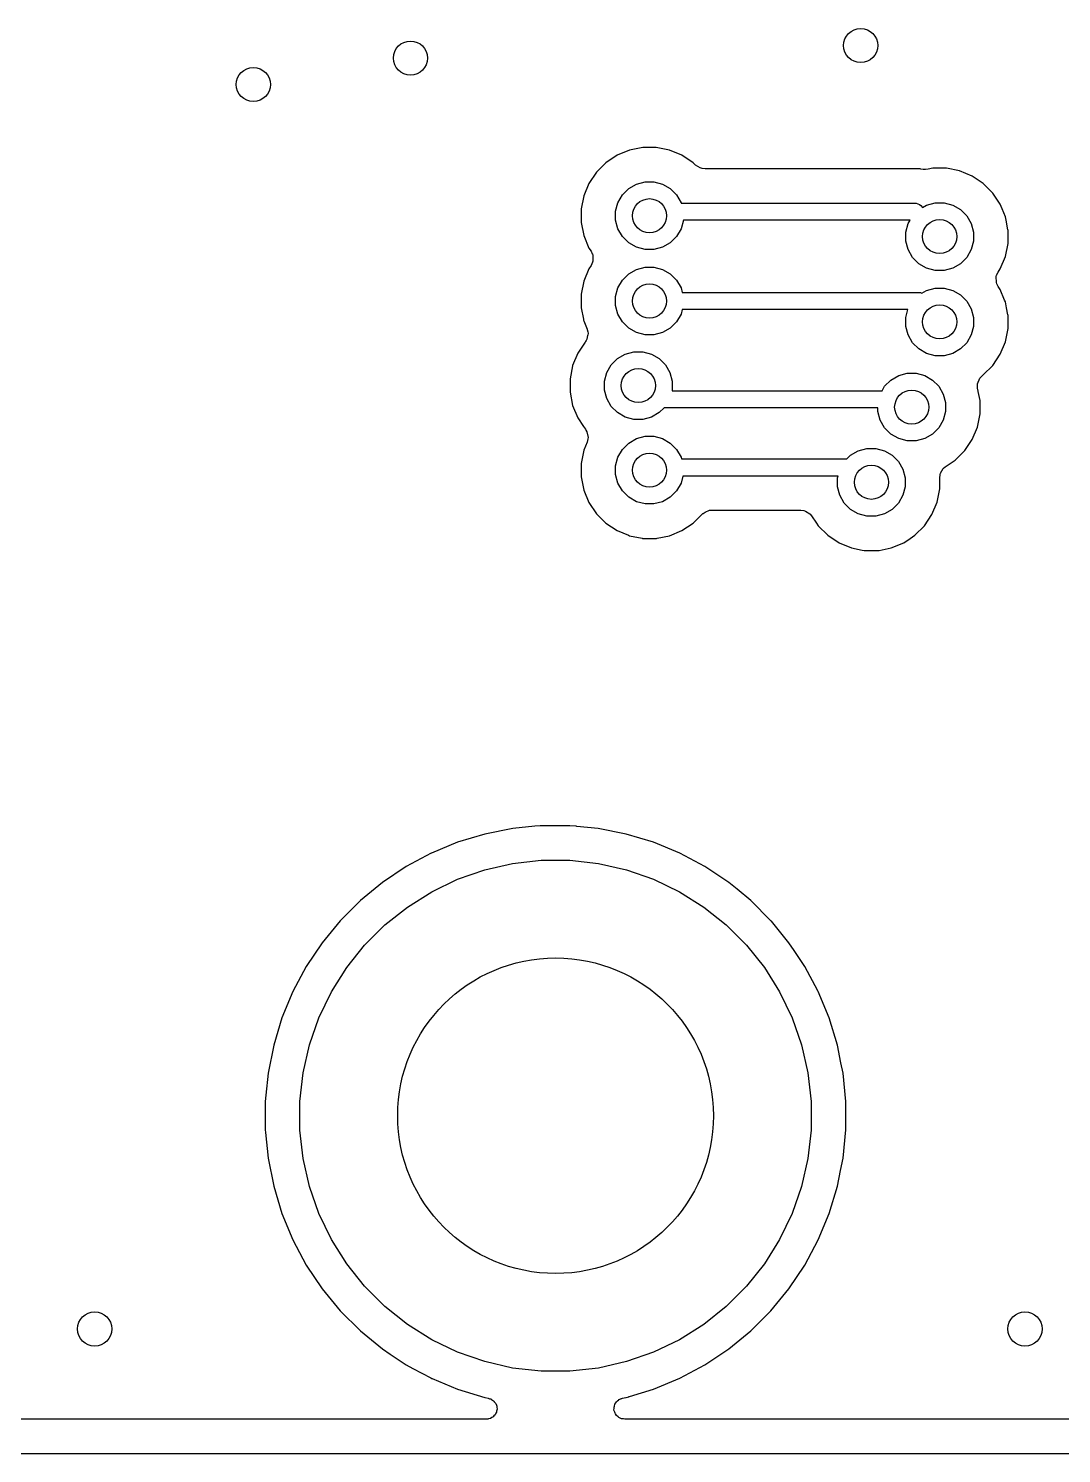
# Model space of a CAD drawing. Header units: inches. Extents: x 0.71 to 7.56, y -5.16 to -0.79.
# Drawn here: x 3.891 to 4.367, y -2.794 to -2.136 of the extents above; entities that cross this region are included whole.
import ezdxf

# ---------------------------------------------------------------- set-up
doc = ezdxf.new("R2010")
doc.units = ezdxf.units.IN
doc.header["$MEASUREMENT"] = 0
doc.layers.add('BLACK', color=250, linetype='CONTINUOUS')

msp = doc.modelspace()

# ---------------------------------------------------------------- linework, layer by layer
at = {"layer": 'BLACK', "linetype": 'CONTINUOUS'}
for p, q in [((4.16226, -2.19446), (4.15709, -2.1979)), ((4.16799, -2.19208), (4.16226, -2.19445)), ((4.16226, -2.19445), (4.16226, -2.19445)), ((4.16226, -2.19445), (4.16226, -2.19446)), ((4.17408, -2.19087), (4.16799, -2.19208)), ((4.16799, -2.19208), (4.16799, -2.19208)), ((4.18029, -2.19087), (4.17408, -2.19087)), ((4.17408, -2.19087), (4.17408, -2.19087)), ((4.17408, -2.19087), (4.17408, -2.19087)), ((4.18638, -2.19208), (4.18029, -2.19087)), ((4.18029, -2.19087), (4.18029, -2.19087)), ((4.18029, -2.19087), (4.18029, -2.19087)), ((4.19211, -2.19445), (4.18638, -2.19208)), ((4.18638, -2.19208), (4.18638, -2.19208)), ((4.19211, -2.19446), (4.19211, -2.19445)), ((4.19211, -2.19445), (4.19211, -2.19445)), ((4.19728, -2.1979), (4.19211, -2.19446)), ((4.15271, -2.20229), (4.14926, -2.20745)), ((4.15709, -2.1979), (4.15271, -2.20229)), ((4.15271, -2.20229), (4.15271, -2.20229)), ((4.15271, -2.20229), (4.15271, -2.20229)), ((4.15709, -2.1979), (4.15709, -2.1979)), ((4.15709, -2.1979), (4.15709, -2.1979)), ((4.19842, -2.19905), (4.19728, -2.1979)), ((4.19728, -2.1979), (4.19728, -2.1979)), ((4.20049, -2.20028), (4.19842, -2.19905)), ((4.20149, -2.20057), (4.20049, -2.20028)), ((4.20286, -2.20077), (4.20149, -2.20057)), ((4.30209, -2.20077), (4.20286, -2.20077)), ((4.20286, -2.20077), (4.20286, -2.20077)), ((4.20286, -2.20077), (4.20286, -2.20077)), ((4.30238, -2.20085), (4.30209, -2.20077)), ((4.30209, -2.20077), (4.30209, -2.20077)), ((4.30209, -2.20077), (4.30209, -2.20077)), ((4.30348, -2.20101), (4.30238, -2.20085)), ((4.30458, -2.20104), (4.30348, -2.20101)), ((4.30569, -2.20095), (4.30458, -2.20104)), ((4.30794, -2.20051), (4.30569, -2.20095)), ((4.31415, -2.20051), (4.30794, -2.20051)), ((4.30794, -2.20051), (4.30794, -2.20051)), ((4.30794, -2.20051), (4.30794, -2.20051)), ((4.32024, -2.20172), (4.31415, -2.20051)), ((4.31415, -2.20051), (4.31415, -2.20051)), ((4.31415, -2.20051), (4.31415, -2.20051)), ((4.32597, -2.20409), (4.32024, -2.20172)), ((4.32024, -2.20172), (4.32024, -2.20172)), ((4.14926, -2.20746), (4.14688, -2.21319)), ((4.14926, -2.20745), (4.14926, -2.20746)), ((4.14926, -2.20746), (4.14926, -2.20746)), ((4.16469, -2.2128), (4.1676, -2.20989)), ((4.1676, -2.20989), (4.17116, -2.20783)), ((4.17116, -2.20783), (4.17513, -2.20677)), ((4.17513, -2.20677), (4.17924, -2.20677)), ((4.17924, -2.20677), (4.18321, -2.20783)), ((4.18321, -2.20783), (4.18677, -2.20989)), ((4.18677, -2.20989), (4.18968, -2.2128)), ((4.33113, -2.20754), (4.32597, -2.20409)), ((4.32597, -2.20409), (4.32597, -2.20409)), ((4.32597, -2.20409), (4.32597, -2.20409)), ((4.32597, -2.20409), (4.32597, -2.20409)), ((4.32597, -2.20409), (4.32597, -2.20409)), ((4.33552, -2.21193), (4.33113, -2.20754)), ((4.33113, -2.20754), (4.33113, -2.20754)), ((4.33113, -2.20754), (4.33113, -2.20754)), ((4.14688, -2.21319), (4.14567, -2.21928)), ((4.14688, -2.21319), (4.14688, -2.21319)), ((4.16157, -2.22033), (4.16264, -2.21636)), ((4.16264, -2.21636), (4.16469, -2.2128)), ((4.18968, -2.2128), (4.19173, -2.21636)), ((4.19173, -2.21636), (4.19178, -2.21654)), ((4.19178, -2.21654), (4.29949, -2.21654)), ((4.29949, -2.21654), (4.30026, -2.21661)), ((4.30502, -2.21747), (4.30899, -2.21641)), ((4.30899, -2.21641), (4.3131, -2.21641)), ((4.3131, -2.21641), (4.31707, -2.21747)), ((4.33897, -2.21709), (4.33552, -2.21193)), ((4.33552, -2.21193), (4.33552, -2.21193)), ((4.33552, -2.21193), (4.33552, -2.21193)), ((4.14567, -2.21928), (4.14567, -2.21928)), ((4.14567, -2.21928), (4.14567, -2.22549)), ((4.16157, -2.22444), (4.16157, -2.22033)), ((4.30026, -2.21661), (4.30168, -2.2172)), ((4.30168, -2.2172), (4.30228, -2.21769)), ((4.30228, -2.21769), (4.30314, -2.21855)), ((4.30314, -2.21855), (4.30502, -2.21747)), ((4.31707, -2.21747), (4.32063, -2.21953)), ((4.32063, -2.21953), (4.32354, -2.22243)), ((4.32354, -2.22243), (4.32559, -2.22599)), ((4.33988, -2.21928), (4.33897, -2.21709)), ((4.33897, -2.21709), (4.33897, -2.21709)), ((4.34135, -2.22283), (4.33988, -2.21928)), ((4.34168, -2.2245), (4.34135, -2.22283)), ((4.14567, -2.22549), (4.14567, -2.22549)), ((4.14567, -2.22549), (4.14567, -2.22549)), ((4.14567, -2.22549), (4.14688, -2.23158)), ((4.16264, -2.22841), (4.16157, -2.22444)), ((4.16469, -2.23197), (4.16264, -2.22841)), ((4.19173, -2.22841), (4.18968, -2.23197)), ((4.1928, -2.22444), (4.19173, -2.22841)), ((4.29741, -2.22441), (4.1928, -2.22441)), ((4.1928, -2.22441), (4.1928, -2.22444)), ((4.29543, -2.22997), (4.29649, -2.22599)), ((4.29649, -2.22599), (4.29741, -2.22441)), ((4.32559, -2.22599), (4.32666, -2.22997)), ((4.34254, -2.22883), (4.34168, -2.2245)), ((4.34256, -2.22891), (4.34254, -2.22883)), ((4.34256, -2.22892), (4.34256, -2.22891)), ((4.34256, -2.23513), (4.34256, -2.22892)), ((4.34256, -2.22892), (4.34256, -2.22892)), ((4.14688, -2.23158), (4.14688, -2.23158)), ((4.14688, -2.23158), (4.14926, -2.23731)), ((4.1676, -2.23488), (4.16469, -2.23197)), ((4.17116, -2.23693), (4.1676, -2.23488)), ((4.18677, -2.23488), (4.18321, -2.23693)), ((4.18968, -2.23197), (4.18677, -2.23488)), ((4.29543, -2.23408), (4.29543, -2.22997)), ((4.29649, -2.23805), (4.29543, -2.23408)), ((4.32666, -2.23408), (4.32559, -2.23805)), ((4.32666, -2.22997), (4.32666, -2.23408)), ((4.34135, -2.24121), (4.34256, -2.23513)), ((4.14926, -2.23731), (4.14926, -2.23731)), ((4.14926, -2.23731), (4.14926, -2.23731)), ((4.14926, -2.23731), (4.15023, -2.23877)), ((4.15023, -2.23877), (4.1508, -2.23996)), ((4.1508, -2.23996), (4.15083, -2.24003)), ((4.15083, -2.24003), (4.15102, -2.24061)), ((4.15102, -2.24061), (4.15106, -2.24336)), ((4.17513, -2.238), (4.17116, -2.23693)), ((4.17924, -2.238), (4.17513, -2.238)), ((4.18321, -2.23693), (4.17924, -2.238)), ((4.29855, -2.24161), (4.29649, -2.23805)), ((4.30146, -2.24452), (4.29855, -2.24161)), ((4.32354, -2.24161), (4.32063, -2.24452)), ((4.32559, -2.23805), (4.32354, -2.24161)), ((4.33897, -2.24695), (4.34135, -2.24121)), ((4.14926, -2.24683), (4.14688, -2.25256)), ((4.15027, -2.2453), (4.14926, -2.24683)), ((4.14926, -2.24683), (4.14926, -2.24683)), ((4.15092, -2.24388), (4.15027, -2.2453)), ((4.15106, -2.24336), (4.15092, -2.24388)), ((4.16469, -2.25217), (4.1676, -2.24926)), ((4.1676, -2.24926), (4.17116, -2.2472)), ((4.17116, -2.2472), (4.17513, -2.24614)), ((4.17513, -2.24614), (4.17924, -2.24614)), ((4.17924, -2.24614), (4.18321, -2.2472)), ((4.18321, -2.2472), (4.18677, -2.24926)), ((4.18677, -2.24926), (4.18968, -2.25217)), ((4.30502, -2.24657), (4.30146, -2.24452)), ((4.30899, -2.24763), (4.30502, -2.24657)), ((4.3131, -2.24763), (4.30899, -2.24763)), ((4.31707, -2.24657), (4.3131, -2.24763)), ((4.32063, -2.24452), (4.31707, -2.24657)), ((4.33731, -2.24989), (4.33795, -2.24847)), ((4.33795, -2.24847), (4.33897, -2.24695)), ((4.14688, -2.25256), (4.14567, -2.25865)), ((4.14688, -2.25256), (4.14688, -2.25256)), ((4.16157, -2.2597), (4.16264, -2.25573)), ((4.16264, -2.25573), (4.16469, -2.25217)), ((4.18968, -2.25217), (4.19173, -2.25573)), ((4.19173, -2.25573), (4.19229, -2.25782)), ((4.30502, -2.25684), (4.30899, -2.25578)), ((4.30899, -2.25578), (4.3131, -2.25578)), ((4.3131, -2.25578), (4.31707, -2.25684)), ((4.33716, -2.25041), (4.33731, -2.24989)), ((4.33721, -2.25316), (4.33716, -2.25041)), ((4.3374, -2.25375), (4.33721, -2.25316)), ((4.338, -2.255), (4.3374, -2.25375)), ((4.33897, -2.25646), (4.338, -2.255)), ((4.14567, -2.25865), (4.14567, -2.26486)), ((4.16157, -2.26381), (4.16157, -2.2597)), ((4.19229, -2.25782), (4.30141, -2.25782)), ((4.30141, -2.25782), (4.30217, -2.25789)), ((4.30217, -2.25789), (4.30277, -2.25814)), ((4.30277, -2.25814), (4.30502, -2.25684)), ((4.31707, -2.25684), (4.32063, -2.2589)), ((4.32063, -2.2589), (4.32354, -2.2618)), ((4.32354, -2.2618), (4.32559, -2.26537)), ((4.34097, -2.26129), (4.33897, -2.25646)), ((4.33897, -2.25646), (4.33897, -2.25646)), ((4.33897, -2.25646), (4.33897, -2.25646)), ((4.34135, -2.2622), (4.34097, -2.26129)), ((4.34188, -2.26486), (4.34135, -2.2622)), ((4.14567, -2.26486), (4.14672, -2.27014)), ((4.16264, -2.26778), (4.16157, -2.26381)), ((4.16469, -2.27134), (4.16264, -2.26778)), ((4.19173, -2.26778), (4.18968, -2.27134)), ((4.19229, -2.26569), (4.19173, -2.26778)), ((4.29641, -2.26569), (4.19229, -2.26569)), ((4.29543, -2.26934), (4.29641, -2.26569)), ((4.32559, -2.26537), (4.32666, -2.26934)), ((4.34252, -2.2681), (4.34188, -2.26486)), ((4.34254, -2.2682), (4.34252, -2.2681)), ((4.34256, -2.26828), (4.34254, -2.2682)), ((4.34256, -2.26829), (4.34256, -2.26828)), ((4.34256, -2.2745), (4.34256, -2.26829)), ((4.34256, -2.26829), (4.34256, -2.26829)), ((4.14672, -2.27014), (4.1468, -2.27054)), ((4.1468, -2.27054), (4.14688, -2.27095)), ((4.14688, -2.27095), (4.14784, -2.27326)), ((4.14784, -2.27326), (4.14845, -2.27474)), ((4.14845, -2.27474), (4.14848, -2.27481)), ((4.14848, -2.27481), (4.14849, -2.27493)), ((4.14849, -2.27493), (4.14876, -2.27601)), ((4.1676, -2.27425), (4.16469, -2.27134)), ((4.17116, -2.2763), (4.1676, -2.27425)), ((4.18677, -2.27425), (4.18321, -2.2763)), ((4.18968, -2.27134), (4.18677, -2.27425)), ((4.29543, -2.27345), (4.29543, -2.26934)), ((4.29649, -2.27742), (4.29543, -2.27345)), ((4.32666, -2.27345), (4.32559, -2.27742)), ((4.32666, -2.26934), (4.32666, -2.27345)), ((4.34135, -2.28058), (4.34256, -2.2745)), ((4.14757, -2.2807), (4.14412, -2.28586)), ((4.1477, -2.2805), (4.14757, -2.2807)), ((4.14804, -2.27993), (4.14768, -2.28048)), ((4.14768, -2.28048), (4.1477, -2.2805)), ((4.14834, -2.27933), (4.14804, -2.27993)), ((4.14865, -2.27762), (4.14834, -2.27933)), ((4.14868, -2.27756), (4.14865, -2.27762)), ((4.14883, -2.27662), (4.14868, -2.27747)), ((4.14868, -2.27747), (4.14868, -2.27756)), ((4.14876, -2.27601), (4.14883, -2.27662)), ((4.17513, -2.27737), (4.17116, -2.2763)), ((4.17924, -2.27737), (4.17513, -2.27737)), ((4.18321, -2.2763), (4.17924, -2.27737)), ((4.29855, -2.28098), (4.29649, -2.27742)), ((4.30146, -2.28389), (4.29855, -2.28098)), ((4.32354, -2.28098), (4.32063, -2.28389)), ((4.32559, -2.27742), (4.32354, -2.28098)), ((4.33897, -2.28632), (4.34135, -2.28058)), ((4.14412, -2.28586), (4.14174, -2.29159)), ((4.14412, -2.28586), (4.14412, -2.28586)), ((4.14412, -2.28586), (4.14412, -2.28586)), ((4.15955, -2.2912), (4.16246, -2.28829)), ((4.16246, -2.28829), (4.16602, -2.28624)), ((4.16602, -2.28624), (4.16999, -2.28517)), ((4.16999, -2.28517), (4.1741, -2.28517)), ((4.1741, -2.28517), (4.17807, -2.28624)), ((4.17807, -2.28624), (4.18163, -2.28829)), ((4.18163, -2.28829), (4.18454, -2.2912)), ((4.30502, -2.28594), (4.30146, -2.28389)), ((4.30899, -2.287), (4.30502, -2.28594)), ((4.3131, -2.287), (4.30899, -2.287)), ((4.31707, -2.28594), (4.3131, -2.287)), ((4.32063, -2.28389), (4.31707, -2.28594)), ((4.33552, -2.29148), (4.33897, -2.28632)), ((4.14174, -2.2916), (4.14053, -2.29768)), ((4.14174, -2.29159), (4.14174, -2.2916)), ((4.15643, -2.29873), (4.1575, -2.29476)), ((4.1575, -2.29476), (4.15955, -2.2912)), ((4.18454, -2.2912), (4.1866, -2.29476)), ((4.1866, -2.29476), (4.18766, -2.29873)), ((4.29213, -2.29617), (4.2961, -2.29511)), ((4.2961, -2.29511), (4.30021, -2.29511)), ((4.30021, -2.29511), (4.30418, -2.29617)), ((4.33113, -2.29587), (4.33552, -2.29148)), ((4.14053, -2.29768), (4.14053, -2.29768)), ((4.14053, -2.29768), (4.14053, -2.30389)), ((4.15643, -2.30284), (4.15643, -2.29873)), ((4.18766, -2.29873), (4.18766, -2.30284)), ((4.2845, -2.30315), (4.28566, -2.30113)), ((4.28566, -2.30113), (4.28857, -2.29823)), ((4.28857, -2.29823), (4.29213, -2.29617)), ((4.30418, -2.29617), (4.30774, -2.29823)), ((4.30774, -2.29823), (4.31065, -2.30113)), ((4.31065, -2.30113), (4.3127, -2.30469)), ((4.32848, -2.30061), (4.32853, -2.3)), ((4.32855, -2.302), (4.32848, -2.30061)), ((4.32853, -2.3), (4.32954, -2.29744)), ((4.32881, -2.30332), (4.32855, -2.302)), ((4.32954, -2.29744), (4.32987, -2.29702)), ((4.32987, -2.29702), (4.33101, -2.29595)), ((4.33101, -2.29595), (4.33113, -2.29587)), ((4.14053, -2.30389), (4.14053, -2.30389)), ((4.14053, -2.30389), (4.14053, -2.30389)), ((4.14053, -2.30389), (4.14174, -2.30998)), ((4.1575, -2.30681), (4.15643, -2.30284)), ((4.15955, -2.31037), (4.1575, -2.30681)), ((4.18766, -2.30284), (4.18758, -2.30315)), ((4.18758, -2.30315), (4.2845, -2.30315)), ((4.3127, -2.30469), (4.31377, -2.30867)), ((4.32886, -2.30357), (4.32881, -2.30332)), ((4.32967, -2.30762), (4.32886, -2.30357)), ((4.32967, -2.31382), (4.32967, -2.30762)), ((4.32967, -2.30762), (4.32967, -2.30762)), ((4.32967, -2.30762), (4.32967, -2.30762)), ((4.14174, -2.30998), (4.14174, -2.30998)), ((4.14174, -2.30998), (4.14412, -2.31572)), ((4.16246, -2.31328), (4.15955, -2.31037)), ((4.16602, -2.31534), (4.16246, -2.31328)), ((4.18163, -2.31328), (4.17807, -2.31534)), ((4.18389, -2.31102), (4.18163, -2.31328)), ((4.28254, -2.31102), (4.18389, -2.31102)), ((4.28254, -2.31278), (4.28254, -2.31102)), ((4.2836, -2.31675), (4.28254, -2.31278)), ((4.31377, -2.31278), (4.3127, -2.31675)), ((4.31377, -2.30867), (4.31377, -2.31278)), ((4.32846, -2.31991), (4.32967, -2.31382)), ((4.14412, -2.31572), (4.14412, -2.31572)), ((4.14412, -2.31572), (4.14412, -2.31572)), ((4.14412, -2.31572), (4.14678, -2.3197)), ((4.14678, -2.3197), (4.1476, -2.32093)), ((4.1476, -2.32093), (4.14783, -2.32131)), ((4.14783, -2.32131), (4.14826, -2.3221)), ((4.16999, -2.3164), (4.16602, -2.31534)), ((4.1741, -2.3164), (4.16999, -2.3164)), ((4.17807, -2.31534), (4.1741, -2.3164)), ((4.28566, -2.32031), (4.2836, -2.31675)), ((4.28857, -2.32321), (4.28566, -2.32031)), ((4.31065, -2.32031), (4.30774, -2.32321)), ((4.3127, -2.31675), (4.31065, -2.32031)), ((4.32608, -2.32565), (4.32846, -2.31991)), ((4.14845, -2.32684), (4.14688, -2.33063)), ((4.14826, -2.3221), (4.14885, -2.32479)), ((4.14881, -2.32532), (4.14845, -2.32684)), ((4.14885, -2.32479), (4.14881, -2.32532)), ((4.16469, -2.33023), (4.1676, -2.32733)), ((4.1676, -2.32733), (4.17116, -2.32527)), ((4.17116, -2.32527), (4.17513, -2.32421)), ((4.17513, -2.32421), (4.17924, -2.32421)), ((4.17924, -2.32421), (4.18321, -2.32527)), ((4.18321, -2.32527), (4.18677, -2.32733)), ((4.18677, -2.32733), (4.18968, -2.33023)), ((4.29213, -2.32527), (4.28857, -2.32321)), ((4.2961, -2.32633), (4.29213, -2.32527)), ((4.30021, -2.32633), (4.2961, -2.32633)), ((4.30418, -2.32527), (4.30021, -2.32633)), ((4.30774, -2.32321), (4.30418, -2.32527)), ((4.32263, -2.33081), (4.32608, -2.32565)), ((4.14688, -2.33063), (4.14567, -2.33672)), ((4.14688, -2.33063), (4.14688, -2.33063)), ((4.16157, -2.33777), (4.16264, -2.33379)), ((4.16264, -2.33379), (4.16469, -2.33023)), ((4.18968, -2.33023), (4.19173, -2.33379)), ((4.19173, -2.33379), (4.19196, -2.33465)), ((4.19196, -2.33465), (4.26824, -2.33465)), ((4.26824, -2.33465), (4.26996, -2.33292)), ((4.26996, -2.33292), (4.27352, -2.33087)), ((4.27352, -2.33087), (4.27749, -2.3298)), ((4.27749, -2.3298), (4.2816, -2.3298)), ((4.2816, -2.3298), (4.28557, -2.33087)), ((4.28557, -2.33087), (4.28913, -2.33292)), ((4.28913, -2.33292), (4.29204, -2.33583)), ((4.31824, -2.3352), (4.32263, -2.33081)), ((4.14567, -2.33672), (4.14567, -2.33672)), ((4.14567, -2.33672), (4.14567, -2.34293)), ((4.16157, -2.34188), (4.16157, -2.33777)), ((4.29204, -2.33583), (4.2941, -2.33939)), ((4.2941, -2.33939), (4.29516, -2.34336)), ((4.31131, -2.34177), (4.31149, -2.34114)), ((4.31149, -2.34114), (4.31269, -2.3391)), ((4.31269, -2.3391), (4.31288, -2.33891)), ((4.31288, -2.33891), (4.31365, -2.33827)), ((4.31365, -2.33827), (4.31641, -2.33643)), ((4.31641, -2.33643), (4.31824, -2.3352)), ((4.14567, -2.34293), (4.14567, -2.34293)), ((4.14567, -2.34293), (4.14567, -2.34293)), ((4.14567, -2.34293), (4.14688, -2.34901)), ((4.16264, -2.34585), (4.16157, -2.34188)), ((4.16469, -2.34941), (4.16264, -2.34585)), ((4.19173, -2.34585), (4.18968, -2.34941)), ((4.19263, -2.34252), (4.19173, -2.34585)), ((4.26416, -2.34252), (4.19263, -2.34252)), ((4.26393, -2.34336), (4.26416, -2.34252)), ((4.26393, -2.34747), (4.26393, -2.34336)), ((4.265, -2.35144), (4.26393, -2.34747)), ((4.29516, -2.34747), (4.2941, -2.35144)), ((4.29516, -2.34336), (4.29516, -2.34747)), ((4.31106, -2.34331), (4.31126, -2.34193)), ((4.31106, -2.34852), (4.31106, -2.34331)), ((4.31126, -2.34193), (4.31131, -2.34177)), ((4.14688, -2.34901), (4.14688, -2.34901)), ((4.14688, -2.34901), (4.14926, -2.35475)), ((4.1676, -2.35231), (4.16469, -2.34941)), ((4.17116, -2.35437), (4.1676, -2.35231)), ((4.17513, -2.35543), (4.17116, -2.35437)), ((4.18321, -2.35437), (4.17924, -2.35543)), ((4.18677, -2.35231), (4.18321, -2.35437)), ((4.18968, -2.34941), (4.18677, -2.35231)), ((4.26705, -2.355), (4.265, -2.35144)), ((4.2941, -2.35144), (4.29204, -2.355)), ((4.30748, -2.36035), (4.30985, -2.35461)), ((4.30985, -2.35461), (4.31106, -2.34852)), ((4.14926, -2.35475), (4.14926, -2.35475)), ((4.14926, -2.35475), (4.14926, -2.35475)), ((4.14926, -2.35475), (4.15271, -2.35991)), ((4.15271, -2.35991), (4.15271, -2.35991)), ((4.15271, -2.35991), (4.15271, -2.35991)), ((4.15271, -2.35991), (4.15709, -2.3643)), ((4.17924, -2.35543), (4.17513, -2.35543)), ((4.19837, -2.3632), (4.20112, -2.36046)), ((4.20112, -2.36046), (4.20182, -2.35987)), ((4.20182, -2.35987), (4.20191, -2.35982)), ((4.20191, -2.35982), (4.2029, -2.35914)), ((4.20191, -2.35982), (4.20191, -2.35982)), ((4.2029, -2.35914), (4.20489, -2.35835)), ((4.20489, -2.35835), (4.2049, -2.35835)), ((4.2049, -2.35835), (4.20493, -2.35835)), ((4.20493, -2.35835), (4.20569, -2.35829)), ((4.20569, -2.35829), (4.24693, -2.35829)), ((4.24693, -2.35829), (4.24831, -2.35849)), ((4.24831, -2.35849), (4.24844, -2.35852)), ((4.24844, -2.35852), (4.2491, -2.35872)), ((4.2491, -2.35872), (4.25115, -2.35992)), ((4.25115, -2.35992), (4.25133, -2.3601)), ((4.25133, -2.3601), (4.25197, -2.36088)), ((4.25197, -2.36088), (4.25426, -2.3643)), ((4.26996, -2.35791), (4.26705, -2.355)), ((4.27352, -2.35997), (4.26996, -2.35791)), ((4.27749, -2.36103), (4.27352, -2.35997)), ((4.2816, -2.36103), (4.27749, -2.36103)), ((4.28557, -2.35997), (4.2816, -2.36103)), ((4.28913, -2.35791), (4.28557, -2.35997)), ((4.29204, -2.355), (4.28913, -2.35791)), ((4.30403, -2.36551), (4.30748, -2.36035)), ((4.15709, -2.3643), (4.15709, -2.3643)), ((4.15709, -2.3643), (4.15709, -2.3643)), ((4.15709, -2.3643), (4.16226, -2.36775)), ((4.16226, -2.36775), (4.16226, -2.36775)), ((4.16226, -2.36775), (4.16744, -2.3699)), ((4.18638, -2.37013), (4.19211, -2.36775)), ((4.19211, -2.36775), (4.19728, -2.3643)), ((4.19728, -2.3643), (4.19837, -2.3632)), ((4.25426, -2.3643), (4.25507, -2.36551)), ((4.25507, -2.36551), (4.25507, -2.36551)), ((4.25507, -2.36551), (4.25946, -2.3699)), ((4.29964, -2.3699), (4.30403, -2.36551)), ((4.30403, -2.36551), (4.30403, -2.36551)), ((4.16744, -2.3699), (4.16799, -2.37013)), ((4.16799, -2.37013), (4.17385, -2.37129)), ((4.17385, -2.37129), (4.17391, -2.37131)), ((4.17391, -2.37131), (4.17393, -2.37131)), ((4.17393, -2.37131), (4.17408, -2.37134)), ((4.17408, -2.37134), (4.18029, -2.37134)), ((4.18029, -2.37134), (4.18045, -2.37134)), ((4.18045, -2.37134), (4.18076, -2.37124)), ((4.18076, -2.37124), (4.18638, -2.37013)), ((4.25946, -2.3699), (4.25946, -2.3699)), ((4.25946, -2.3699), (4.25946, -2.3699)), ((4.25946, -2.3699), (4.25946, -2.3699)), ((4.25946, -2.3699), (4.26462, -2.37335)), ((4.26462, -2.37335), (4.26462, -2.37335)), ((4.26462, -2.37335), (4.27035, -2.37572)), ((4.28874, -2.37572), (4.29448, -2.37335)), ((4.29448, -2.37335), (4.29748, -2.37134)), ((4.29748, -2.37134), (4.29964, -2.3699)), ((4.29964, -2.3699), (4.29964, -2.3699)), ((4.27035, -2.37572), (4.27035, -2.37572)), ((4.27035, -2.37572), (4.27525, -2.3767)), ((4.27525, -2.3767), (4.27525, -2.3767)), ((4.27525, -2.3767), (4.27614, -2.37687)), ((4.27614, -2.37687), (4.27625, -2.3769)), ((4.27625, -2.3769), (4.27644, -2.37693)), ((4.27644, -2.37693), (4.28265, -2.37693)), ((4.28265, -2.37693), (4.28281, -2.37693)), ((4.28281, -2.37693), (4.28312, -2.37684)), ((4.28312, -2.37684), (4.28874, -2.37572)), ((4.11419, -2.50521), (4.10129, -2.50777)), ((4.12433, -2.50421), (4.11419, -2.50521)), ((4.11419, -2.50521), (4.11419, -2.50521)), ((4.11419, -2.50521), (4.11419, -2.50521)), ((4.12683, -2.50396), (4.12433, -2.50421)), ((4.12433, -2.50421), (4.12433, -2.50421)), ((4.12728, -2.50392), (4.12683, -2.50396)), ((4.14044, -2.50392), (4.12728, -2.50392)), ((4.12728, -2.50392), (4.12728, -2.50392)), ((4.14339, -2.50421), (4.14044, -2.50392)), ((4.14044, -2.50392), (4.14044, -2.50392)), ((4.14363, -2.50423), (4.14339, -2.50421)), ((4.15353, -2.50521), (4.14363, -2.50423)), ((4.16643, -2.50777), (4.15353, -2.50521)), ((4.15353, -2.50521), (4.15353, -2.50521)), ((4.15353, -2.50521), (4.15353, -2.50521)), ((4.0887, -2.51159), (4.07658, -2.51661)), ((4.10129, -2.50777), (4.0887, -2.51159)), ((4.10129, -2.50777), (4.10129, -2.50777)), ((4.17902, -2.51159), (4.16643, -2.50777)), ((4.16643, -2.50777), (4.16643, -2.50777)), ((4.19114, -2.51661), (4.17902, -2.51159)), ((4.07655, -2.51663), (4.06495, -2.52283)), ((4.07658, -2.51661), (4.07655, -2.51662)), ((4.07655, -2.51662), (4.07655, -2.51663)), ((4.19116, -2.51662), (4.19114, -2.51661)), ((4.19117, -2.51663), (4.19116, -2.51662)), ((4.20277, -2.52283), (4.19117, -2.51663)), ((4.19117, -2.51663), (4.19117, -2.51663)), ((4.19117, -2.51663), (4.19117, -2.51663)), ((4.19117, -2.51663), (4.19117, -2.51663)), ((4.06495, -2.52283), (4.05401, -2.53013)), ((4.06495, -2.52283), (4.06495, -2.52283)), ((4.06495, -2.52283), (4.06495, -2.52283)), ((4.08866, -2.52868), (4.10116, -2.5243)), ((4.10116, -2.5243), (4.11407, -2.52135)), ((4.11407, -2.52135), (4.12724, -2.51987)), ((4.12724, -2.51987), (4.14048, -2.51987)), ((4.14048, -2.51987), (4.15364, -2.52135)), ((4.15364, -2.52135), (4.16656, -2.5243)), ((4.16656, -2.5243), (4.17906, -2.52868)), ((4.21371, -2.53013), (4.20277, -2.52283)), ((4.20277, -2.52283), (4.20277, -2.52283)), ((4.20277, -2.52283), (4.20277, -2.52283)), ((4.20277, -2.52283), (4.20277, -2.52283)), ((4.20277, -2.52283), (4.20277, -2.52283)), ((4.20277, -2.52283), (4.20277, -2.52283)), ((4.20277, -2.52283), (4.20277, -2.52283)), ((4.05401, -2.53013), (4.04384, -2.53848)), ((4.05401, -2.53013), (4.05401, -2.53013)), ((4.05401, -2.53013), (4.05401, -2.53013)), ((4.07673, -2.53442), (4.08866, -2.52868)), ((4.17906, -2.52868), (4.19099, -2.53442)), ((4.21372, -2.53014), (4.21371, -2.53013)), ((4.21371, -2.53013), (4.21371, -2.53013)), ((4.21376, -2.53018), (4.21372, -2.53014)), ((4.21756, -2.5333), (4.21376, -2.53018)), ((4.04384, -2.53848), (4.03454, -2.54778)), ((4.06551, -2.54147), (4.07673, -2.53442)), ((4.19099, -2.53442), (4.20221, -2.54147)), ((4.22387, -2.53848), (4.21756, -2.5333)), ((4.23317, -2.54778), (4.22387, -2.53848)), ((4.05516, -2.54973), (4.06551, -2.54147)), ((4.20221, -2.54147), (4.21256, -2.54973)), ((4.03454, -2.54778), (4.0262, -2.55795)), ((4.04579, -2.55909), (4.05516, -2.54973)), ((4.21256, -2.54973), (4.22193, -2.55909)), ((4.23319, -2.5478), (4.23317, -2.54778)), ((4.23341, -2.54806), (4.23319, -2.5478)), ((4.23319, -2.5478), (4.23319, -2.5478)), ((4.24152, -2.55795), (4.23341, -2.54806)), ((4.0262, -2.55795), (4.01889, -2.56889)), ((4.0262, -2.55795), (4.0262, -2.55795)), ((4.0262, -2.55795), (4.0262, -2.55795)), ((4.24387, -2.56146), (4.24152, -2.55795)), ((4.03753, -2.56945), (4.04579, -2.55909)), ((4.22193, -2.55909), (4.23018, -2.56945)), ((4.24883, -2.56889), (4.24387, -2.56146)), ((4.01889, -2.56889), (4.01269, -2.58049)), ((4.01889, -2.56889), (4.01889, -2.56889)), ((4.01889, -2.56889), (4.01889, -2.56889)), ((4.03049, -2.58066), (4.03753, -2.56945)), ((4.23018, -2.56945), (4.23723, -2.58066)), ((4.24884, -2.56891), (4.24883, -2.56889)), ((4.24886, -2.56894), (4.24884, -2.56891)), ((4.25485, -2.58015), (4.24886, -2.56894)), ((4.01268, -2.58051), (4.00765, -2.59264)), ((4.01269, -2.58049), (4.01268, -2.58051)), ((4.01269, -2.58049), (4.01269, -2.58049)), ((4.02474, -2.5926), (4.03049, -2.58066)), ((4.23723, -2.58066), (4.24298, -2.5926)), ((4.25503, -2.58049), (4.25485, -2.58015)), ((4.26006, -2.59264), (4.25503, -2.58049)), ((4.00765, -2.59264), (4.00384, -2.60523)), ((4.02036, -2.6051), (4.02474, -2.5926)), ((4.24298, -2.5926), (4.24735, -2.6051)), ((4.26388, -2.60523), (4.26006, -2.59264)), ((4.00384, -2.60523), (4.00127, -2.61813)), ((4.00384, -2.60523), (4.00384, -2.60523)), ((4.01742, -2.61801), (4.02036, -2.6051)), ((4.24735, -2.6051), (4.2503, -2.61801)), ((4.26389, -2.60525), (4.26388, -2.60523)), ((4.26388, -2.60523), (4.26388, -2.60523)), ((4.26388, -2.60523), (4.26388, -2.60523)), ((4.26388, -2.60523), (4.26388, -2.60523)), ((4.26388, -2.60523), (4.26388, -2.60523)), ((4.2639, -2.6053), (4.26389, -2.60525)), ((4.26549, -2.61332), (4.2639, -2.6053)), ((4.26645, -2.61813), (4.26549, -2.61332)), ((4.00127, -2.61813), (4.00027, -2.62827)), ((4.00127, -2.61813), (4.00127, -2.61813)), ((4.00127, -2.61813), (4.00127, -2.61813)), ((4.01593, -2.63117), (4.01742, -2.61801)), ((4.2503, -2.61801), (4.25178, -2.63117)), ((4.26774, -2.63122), (4.26645, -2.61813)), ((4.00027, -2.62827), (3.99998, -2.63122)), ((3.99998, -2.63122), (3.99998, -2.64437)), ((4.01593, -2.64442), (4.01593, -2.63117)), ((4.25178, -2.63117), (4.25178, -2.64442)), ((4.26774, -2.64437), (4.26774, -2.63122)), ((3.99998, -2.64437), (4.0001, -2.64557)), ((4.0001, -2.64557), (4.00127, -2.65746)), ((4.01742, -2.65758), (4.01593, -2.64442)), ((4.25178, -2.64442), (4.2503, -2.65758)), ((4.26645, -2.65746), (4.26774, -2.64437)), ((4.00127, -2.65746), (4.00127, -2.65746)), ((4.00127, -2.65746), (4.00127, -2.65746)), ((4.00127, -2.65746), (4.00384, -2.67036)), ((4.02036, -2.67049), (4.01742, -2.65758)), ((4.2503, -2.65758), (4.24735, -2.67049)), ((4.26388, -2.67036), (4.26534, -2.66304)), ((4.26534, -2.66304), (4.26645, -2.65746)), ((4.00384, -2.67036), (4.00384, -2.67036)), ((4.00384, -2.67036), (4.00765, -2.68295)), ((4.26006, -2.68295), (4.26388, -2.67036)), ((4.26388, -2.67036), (4.26388, -2.67036)), ((4.26388, -2.67036), (4.26388, -2.67036)), ((4.02474, -2.68299), (4.02036, -2.67049)), ((4.24735, -2.67049), (4.24298, -2.68299)), ((4.00765, -2.68295), (4.01268, -2.69508)), ((4.03049, -2.69493), (4.02474, -2.68299)), ((4.24298, -2.68299), (4.23723, -2.69493)), ((4.25503, -2.6951), (4.26006, -2.68295)), ((4.01268, -2.69508), (4.01269, -2.6951)), ((4.01269, -2.6951), (4.01269, -2.6951)), ((4.01269, -2.6951), (4.01269, -2.6951)), ((4.01269, -2.6951), (4.01269, -2.6951)), ((4.01269, -2.6951), (4.01889, -2.7067)), ((4.03753, -2.70614), (4.03049, -2.69493)), ((4.23723, -2.69493), (4.23018, -2.70614)), ((4.24883, -2.70671), (4.25503, -2.6951)), ((4.01889, -2.7067), (4.01889, -2.70671)), ((4.01889, -2.70671), (4.0262, -2.71764)), ((4.04579, -2.7165), (4.03753, -2.70614)), ((4.23018, -2.70614), (4.22193, -2.7165)), ((4.24152, -2.71764), (4.24883, -2.70671)), ((4.0262, -2.71764), (4.0262, -2.71764)), ((4.0262, -2.71764), (4.0262, -2.71764)), ((4.0262, -2.71764), (4.0262, -2.71764)), ((4.0262, -2.71764), (4.03454, -2.72781)), ((4.05516, -2.72586), (4.04579, -2.7165)), ((4.22193, -2.7165), (4.21256, -2.72586)), ((4.23317, -2.72781), (4.24152, -2.71764)), ((4.03454, -2.72781), (4.04384, -2.73711)), ((4.06551, -2.73412), (4.05516, -2.72586)), ((4.21256, -2.72586), (4.20221, -2.73412)), ((4.22387, -2.73711), (4.23317, -2.72781)), ((4.07673, -2.74117), (4.06551, -2.73412)), ((4.20221, -2.73412), (4.19099, -2.74117)), ((4.04384, -2.73711), (4.04385, -2.73711)), ((4.04385, -2.73711), (4.04387, -2.73713)), ((4.04387, -2.73713), (4.05401, -2.74546)), ((4.08866, -2.74691), (4.07673, -2.74117)), ((4.19099, -2.74117), (4.17906, -2.74691)), ((4.21371, -2.74546), (4.22387, -2.73711)), ((4.05401, -2.74546), (4.05757, -2.74784)), ((4.05757, -2.74784), (4.06495, -2.75276)), ((4.10116, -2.75129), (4.08866, -2.74691)), ((4.17906, -2.74691), (4.16656, -2.75129)), ((4.20277, -2.75276), (4.21371, -2.74546)), ((4.06495, -2.75276), (4.06497, -2.75278)), ((4.06497, -2.75278), (4.06501, -2.7528)), ((4.06501, -2.7528), (4.06801, -2.7544)), ((4.06801, -2.7544), (4.07634, -2.75885)), ((4.11407, -2.75424), (4.10116, -2.75129)), ((4.12724, -2.75572), (4.11407, -2.75424)), ((4.14048, -2.75572), (4.12724, -2.75572)), ((4.15364, -2.75424), (4.14048, -2.75572)), ((4.16656, -2.75129), (4.15364, -2.75424)), ((4.19117, -2.75897), (4.20277, -2.75276)), ((4.07634, -2.75885), (4.07638, -2.75888)), ((4.07638, -2.75888), (4.07655, -2.75897)), ((4.07655, -2.75897), (4.07669, -2.75904)), ((4.07669, -2.75904), (4.07688, -2.7591)), ((4.07688, -2.7591), (4.0887, -2.764)), ((4.17901, -2.764), (4.19117, -2.75897)), ((4.0887, -2.764), (4.10129, -2.76782)), ((4.10129, -2.76782), (4.10129, -2.76782)), ((4.10129, -2.76782), (4.10129, -2.76782)), ((4.10129, -2.76782), (4.10129, -2.76782)), ((4.10129, -2.76782), (4.10129, -2.76782)), ((4.10129, -2.76782), (4.10129, -2.76782)), ((4.10129, -2.76782), (4.10131, -2.76782)), ((4.10131, -2.76782), (4.10136, -2.76783)), ((4.10136, -2.76783), (4.10284, -2.76813)), ((4.10284, -2.76813), (4.10344, -2.76843)), ((4.10344, -2.76843), (4.10405, -2.76854)), ((4.10405, -2.76854), (4.10415, -2.76859)), ((4.10415, -2.76859), (4.10436, -2.7687)), ((4.10436, -2.7687), (4.10481, -2.76913)), ((4.16247, -2.76945), (4.16297, -2.76888)), ((4.16297, -2.76888), (4.16303, -2.76884)), ((4.16303, -2.76884), (4.16391, -2.76849)), ((4.16391, -2.76849), (4.16419, -2.76829)), ((4.16419, -2.76829), (4.16439, -2.76829)), ((4.16439, -2.76829), (4.16472, -2.76816)), ((4.16472, -2.76816), (4.1662, -2.76786)), ((4.1662, -2.76786), (4.16635, -2.76783)), ((4.1662, -2.76786), (4.1662, -2.76786)), ((4.16635, -2.76783), (4.16643, -2.76782)), ((4.16635, -2.76783), (4.16635, -2.76783)), ((4.16643, -2.76782), (4.16643, -2.76782)), ((4.16643, -2.76782), (4.16643, -2.76782)), ((4.16643, -2.76782), (4.16643, -2.76782)), ((4.16643, -2.76782), (4.16643, -2.76782)), ((4.16643, -2.76782), (4.16644, -2.76782)), ((4.16644, -2.76782), (4.16649, -2.7678)), ((4.16649, -2.7678), (4.16762, -2.76749)), ((4.16762, -2.76749), (4.16769, -2.76744)), ((4.16769, -2.76744), (4.16793, -2.76736)), ((4.16793, -2.76736), (4.17901, -2.764)), ((4.10481, -2.76913), (4.1052, -2.76933)), ((4.1052, -2.76933), (4.10535, -2.76946)), ((4.10535, -2.76946), (4.10561, -2.7699)), ((4.10561, -2.7699), (4.10634, -2.77061)), ((4.10636, -2.77503), (4.10606, -2.77588)), ((4.10634, -2.77061), (4.10654, -2.77146)), ((4.10667, -2.77457), (4.10636, -2.77503)), ((4.10654, -2.77146), (4.10676, -2.77182)), ((4.10669, -2.7741), (4.10667, -2.77457)), ((4.10698, -2.77329), (4.10669, -2.7741)), ((4.10676, -2.77182), (4.10675, -2.77231)), ((4.10675, -2.77231), (4.10698, -2.77329)), ((4.16078, -2.77368), (4.1609, -2.77283)), ((4.16119, -2.77459), (4.16078, -2.77368)), ((4.16082, -2.77236), (4.16104, -2.77185)), ((4.1609, -2.77283), (4.16082, -2.77236)), ((4.16104, -2.77185), (4.16117, -2.77096)), ((4.16117, -2.77096), (4.16168, -2.77037)), ((4.16128, -2.77507), (4.16119, -2.77459)), ((4.16156, -2.77538), (4.16128, -2.77507)), ((4.16192, -2.77618), (4.16156, -2.77538)), ((4.16168, -2.77037), (4.16191, -2.76983)), ((4.16191, -2.76983), (4.16247, -2.76945)), ((4.10204, -2.77793), (3.49973, -2.77793)), ((4.10238, -2.77787), (4.10204, -2.77793)), ((4.10258, -2.7779), (4.10238, -2.77787)), ((4.1029, -2.77777), (4.10258, -2.7779)), ((4.10382, -2.77759), (4.1029, -2.77777)), ((4.10389, -2.77757), (4.10382, -2.77759)), ((4.10449, -2.7771), (4.10389, -2.77757)), ((4.10512, -2.77684), (4.10449, -2.7771)), ((4.10545, -2.77636), (4.10512, -2.77684)), ((4.10606, -2.77588), (4.10545, -2.77636)), ((4.16278, -2.77673), (4.16192, -2.77618)), ((4.16312, -2.77711), (4.16278, -2.77673)), ((4.16329, -2.77722), (4.16312, -2.77711)), ((4.16372, -2.77733), (4.16329, -2.77722)), ((4.16424, -2.77767), (4.16372, -2.77733)), ((4.16447, -2.77774), (4.16424, -2.77767)), ((4.16457, -2.77776), (4.16447, -2.77774)), ((4.1652, -2.77775), (4.16457, -2.77776)), ((4.16584, -2.77793), (4.1652, -2.77775)), ((4.42878, -2.77793), (4.16584, -2.77793)), ((3.49048, -2.7937), (4.43774, -2.7937))]:
    msp.add_line(p, q, dxfattribs=at)
at = {"layer": 'BLACK'}
for centre, radius in [((4.27461, -2.14384), 0.00787), ((4.06693, -2.14961), 0.00787), ((3.99447, -2.16181), 0.00787), ((4.17719, -2.22238), 0.00787), ((4.31104, -2.23202), 0.00787), ((4.17719, -2.26175), 0.00787), ((4.31104, -2.27139), 0.00787), ((4.17205, -2.30079), 0.00787), ((4.29815, -2.31072), 0.00787), ((4.17719, -2.33982), 0.00787), ((4.27955, -2.34542), 0.00787), ((4.13386, -2.6378), 0.07283), ((3.92126, -2.73622), 0.00787), ((4.35039, -2.73622), 0.00787)]:
    msp.add_circle(centre, radius, dxfattribs=at)
at = {"layer": 'WHITE'}
for centre, radius in [((4.27461, -2.14384), 0.00787), ((4.06693, -2.14961), 0.00787), ((3.99447, -2.16181), 0.00787), ((4.17719, -2.22238), 0.00787), ((4.31104, -2.23202), 0.00787), ((4.17719, -2.26175), 0.00787), ((4.31104, -2.27139), 0.00787), ((4.17205, -2.30079), 0.00787), ((4.29815, -2.31072), 0.00787), ((4.17719, -2.33982), 0.00787), ((4.27955, -2.34542), 0.00787), ((4.13386, -2.6378), 0.07283), ((3.92126, -2.73622), 0.00787), ((4.35039, -2.73622), 0.00787)]:
    msp.add_circle(centre, radius, dxfattribs=at)

doc.saveas('drawing.dxf')
